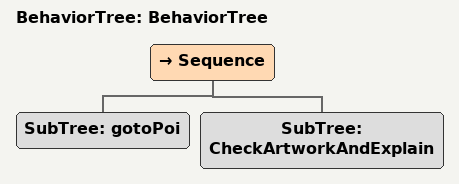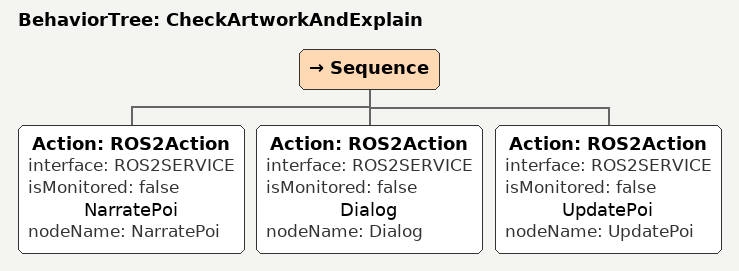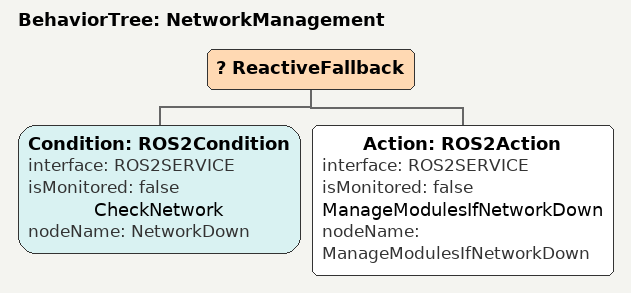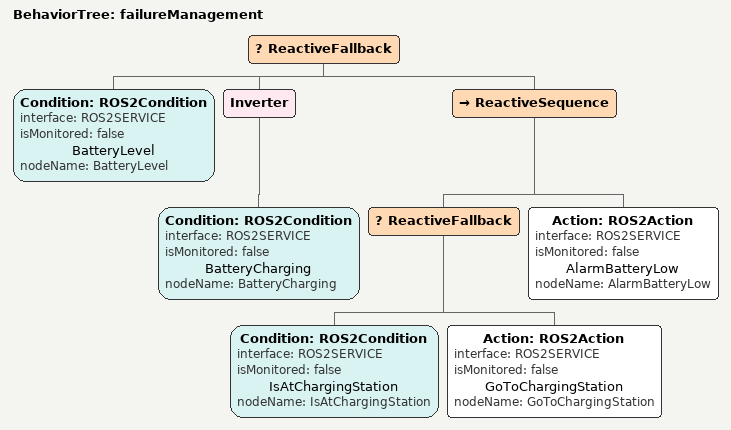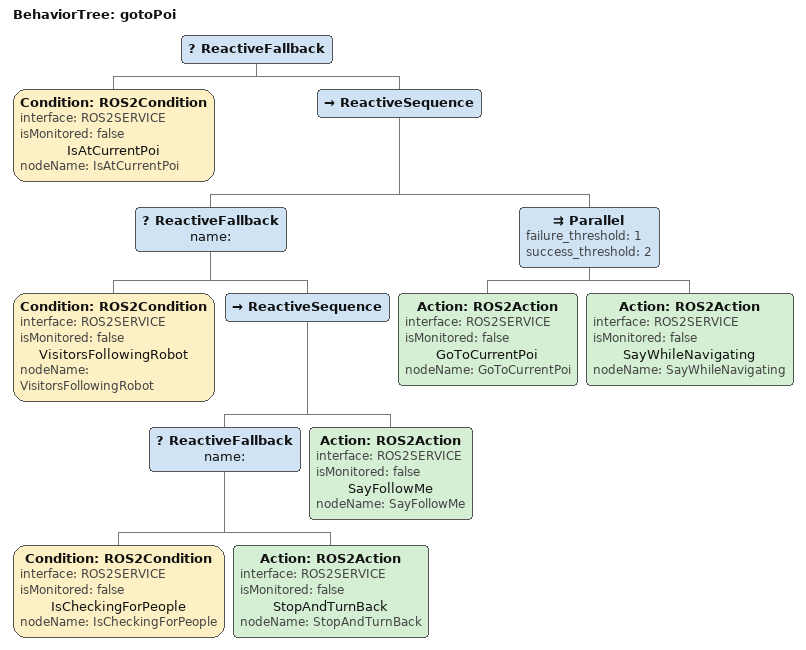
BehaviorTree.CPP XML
<?xml version="1.0"?>
<root main_tree_to_execute="BehaviorTree">
    <BehaviorTree ID="BehaviorTree">
        <Sequence>

		<SubTree ID="gotoPoi"/>
		<SubTree ID="CheckArtworkAndExplain"/>
	</Sequence>
    </BehaviorTree>
    <BehaviorTree ID="CheckArtworkAndExplain">
        <Sequence>
		<Action ID="ROS2Action" interface="ROS2SERVICE" isMonitored="false" name="NarratePoi" nodeName="NarratePoi"/>
		<Action ID="ROS2Action" interface="ROS2SERVICE" isMonitored="false" name="Dialog" nodeName="Dialog"/>
            <Action ID="ROS2Action" interface="ROS2SERVICE" isMonitored="false" name="UpdatePoi" nodeName="UpdatePoi"/>
        </Sequence>
    </BehaviorTree>
    <BehaviorTree ID="NetworkManagement">
        <ReactiveFallback>
            <Condition ID="ROS2Condition" interface="ROS2SERVICE" isMonitored="false" name="CheckNetwork" nodeName="NetworkDown"/>
            <Action ID="ROS2Action" interface="ROS2SERVICE" isMonitored="false" name="ManageModulesIfNetworkDown" nodeName="ManageModulesIfNetworkDown"/>
        </ReactiveFallback>
    </BehaviorTree>
    <BehaviorTree ID="failureManagement">
        <ReactiveFallback>
		<Condition ID="ROS2Condition" interface="ROS2SERVICE" isMonitored="false" name="BatteryLevel" nodeName="BatteryLevel"/>
		<Inverter>
			<Condition ID="ROS2Condition" interface="ROS2SERVICE" isMonitored="false" name="BatteryCharging" nodeName="BatteryCharging"/>
		</Inverter>
            <ReactiveSequence>
                <ReactiveFallback>
                    <Condition ID="ROS2Condition" interface="ROS2SERVICE" isMonitored="false" name="IsAtChargingStation" nodeName="IsAtChargingStation"/>
                    <Action ID="ROS2Action" interface="ROS2SERVICE" isMonitored="false" name="GoToChargingStation" nodeName="GoToChargingStation"/>
                </ReactiveFallback>
                <Action ID="ROS2Action" interface="ROS2SERVICE" isMonitored="false" name="AlarmBatteryLow" nodeName="AlarmBatteryLow"/>
            </ReactiveSequence>
        </ReactiveFallback>
    </BehaviorTree>
    <BehaviorTree ID="gotoPoi">
        <ReactiveFallback>
            <Condition ID="ROS2Condition" interface="ROS2SERVICE" isMonitored="false" name="IsAtCurrentPoi" nodeName="IsAtCurrentPoi"/>
	    <ReactiveSequence>
                <ReactiveFallback name="">
                    <Condition ID="ROS2Condition" interface="ROS2SERVICE" isMonitored="false" name="VisitorsFollowingRobot" nodeName="VisitorsFollowingRobot"/>
                    <ReactiveSequence>
                        <ReactiveFallback name="">
                            <Condition ID="ROS2Condition" interface="ROS2SERVICE" isMonitored="false" name="IsCheckingForPeople" nodeName="IsCheckingForPeople"/>
                            <Action ID="ROS2Action" interface="ROS2SERVICE" isMonitored="false" name="StopAndTurnBack" nodeName="StopAndTurnBack"/>
                        </ReactiveFallback>
                        <Action ID="ROS2Action" interface="ROS2SERVICE" isMonitored="false" name="SayFollowMe" nodeName="SayFollowMe"/>
                    </ReactiveSequence>
                </ReactiveFallback>
                <Parallel failure_threshold="1" success_threshold="2">
                    <Action ID="ROS2Action" interface="ROS2SERVICE" isMonitored="false" name="GoToCurrentPoi" nodeName="GoToCurrentPoi"/>
                    <Action ID="ROS2Action" interface="ROS2SERVICE" isMonitored="false" name="SayWhileNavigating" nodeName="SayWhileNavigating"/>
                </Parallel>

            </ReactiveSequence>
        </ReactiveFallback>
    </BehaviorTree>
</root>
